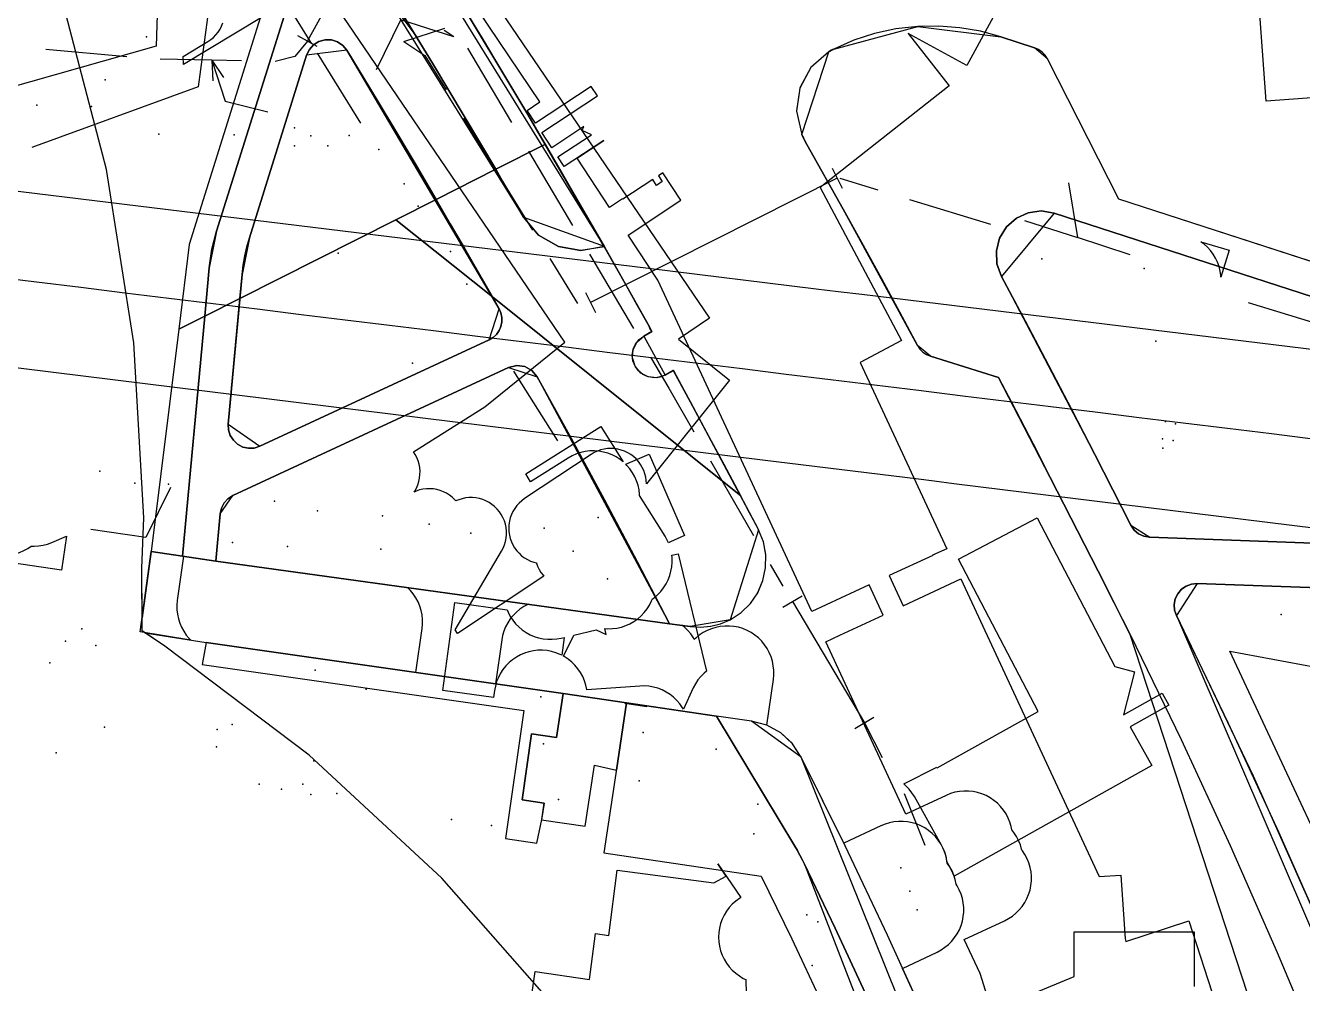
# Model space of a CAD drawing. Header units: metres. Extents: x -3782 to -2031, y 18790 to 19846.
# Drawn here: x -2155 to -2097.5, y 19397.8 to 19440.9 of the extents above; entities that cross this region are included whole.
import ezdxf

# ---------------------------------------------------------------- set-up
doc = ezdxf.new("R2010")
doc.units = ezdxf.units.M
for name, color, linetype in [('BENCH', 7, 'Continuous'), ('BOUNDARY', 7, 'Continuous'), ('CURB', 7, 'Continuous'), ('ELECTR_CABLE', 7, 'Continuous'), ('GRASS', 7, 'Continuous'), ('GROUND', 7, 'Continuous'), ('OVERHEAD_POWER_LINE', 7, 'Continuous'), ('ROAD', 7, 'Continuous'), ('SEWER', 7, 'Continuous'), ('SIDEWALK_PATH', 7, 'Continuous'), ('TRASH_BIN', 7, 'Continuous'), ('TREE', 7, 'Continuous'), ('URN', 7, 'Continuous'), ('WATER_PIPELINE', 7, 'Continuous')]:
    doc.layers.add(name, color=color, linetype=linetype)

msp = doc.modelspace()

# ---------------------------------------------------------------- linework, layer by layer
at = {"layer": 'BENCH'}
for p in [(-2138.957, 19418.822), (-2131.03, 19406.059)]:
    msp.add_point(p, dxfattribs=at)
at = {"layer": 'BOUNDARY'}
msp.add_lwpolyline([(-2113.724, 19351.41), (-2114.618, 19359.509), (-2116.331, 19367.474), (-2118.845, 19375.224), (-2122.134, 19382.678), (-2126.164, 19389.758), (-2130.894, 19396.392), (-2136.274, 19402.511), (-2142.248, 19408.05), (-2148.755, 19412.954), (-2149.772, 19413.642), (-2149.79, 19416.457), (-2149.697, 19418.723), (-2150.151, 19426.606), (-2151.381, 19434.405), (-2153.373, 19442.046), (-2156.108, 19449.452), (-2159.561, 19456.553), (-2163.696, 19463.279), (-2165.05, 19465.255), (-2169.912, 19471.64), (-2171.675, 19473.729), (-2172.426, 19475.476), (-2174.146, 19480.033)], dxfattribs=at)
at = {"layer": 'CURB'}
for points in [[(-2161.548, 19464.027), (-2160.937, 19468.366), (-2159.14, 19468.818), (-2143.201, 19445.437), (-2142.874, 19442.936), (-2146.418, 19431.631)], [(-2145.399, 19457.507), (-2146.646, 19456.67), (-2146.92, 19455.285), (-2132.611, 19432.264), (-2128.972, 19430.949)], [(-2145.399, 19457.507), (-2128.957, 19430.911)], [(-2118.859, 19439.702), (-2118.641, 19439.821), (-2114.861, 19440.836)], [(-2114.861, 19440.836), (-2111.125, 19440.37), (-2109.606, 19439.877)], [(-2145.271, 19429.68), (-2145.892, 19422.946), (-2144.475, 19421.947), (-2134.156, 19426.738), (-2133.707, 19428.139), (-2140.558, 19439.767), (-2142.366, 19439.544), (-2144.939, 19431.334)], [(-2109.024, 19439.38), (-2109.606, 19439.877)], [(-2120.082, 19435.98), (-2118.859, 19439.702)], [(-2105.805, 19433.073), (-2109.024, 19439.38)], [(-2118.143, 19432.484), (-2119.927, 19435.664), (-2120.082, 19435.98)], [(-2086.975, 19426.968), (-2105.805, 19433.073)], [(-2111.227, 19425.049), (-2114.289, 19426.001), (-2114.874, 19426.485), (-2118.143, 19432.484)], [(-2076.432, 19421.973), (-2108.714, 19432.439), (-2111.092, 19429.59), (-2106.892, 19421.573), (-2105.27, 19418.396), (-2104.415, 19417.852), (-2094.216, 19417.483)], [(-2146.418, 19431.631), (-2146.75, 19429.977)], [(-2144.939, 19431.334), (-2145.271, 19429.68)], [(-2128.961, 19430.92), (-2126.999, 19427.422)], [(-2146.75, 19429.977), (-2147.953, 19417.005)], [(-2126.999, 19427.422), (-2126.825, 19427.108), (-2127.192, 19426.906), (-2126.228, 19425.154)], [(-2146.46, 19416.786), (-2146.264, 19418.915), (-2145.689, 19419.73), (-2133.279, 19425.491), (-2131.984, 19425.07), (-2126.029, 19413.964)], [(-2126.228, 19425.154), (-2125.86, 19425.356), (-2122.03, 19418.196), (-2123.308, 19414.144)], [(-2105.304, 19413.476), (-2106.741, 19416.331), (-2108.896, 19420.55), (-2111.227, 19425.049)], [(-2147.953, 19417.005), (-2149.36, 19417.212)], [(-2146.46, 19416.786), (-2147.953, 19417.005)], [(-2146.46, 19416.786), (-2145.47, 19416.641)], [(-2126.029, 19413.964), (-2146.46, 19416.786)], [(-2094.288, 19415.484), (-2102.283, 19415.773), (-2103.215, 19414.329), (-2090.591, 19384.97), (-2089.353, 19384.361), (-2088.375, 19384.667)], [(-2123.308, 19414.144), (-2125.1, 19413.835), (-2126.029, 19413.964)], [(-2079.131, 19333.444), (-2105.304, 19413.476)], [(-2146.889, 19413.116), (-2130.823, 19410.818)], [(-2130.823, 19410.818), (-2131.119, 19408.844), (-2132.24, 19409.013), (-2132.667, 19406.044), (-2131.676, 19405.894), (-2131.789, 19405.143)], [(-2130.823, 19410.818), (-2127.972, 19410.403)], [(-2127.972, 19410.403), (-2128.426, 19407.368)], [(-2127.057, 19410.231), (-2128.046, 19410.376)], [(-2123.915, 19409.812), (-2127.972, 19410.403)], [(-2120.103, 19407.966), (-2122.349, 19409.584), (-2123.915, 19409.812)], [(-2123.915, 19409.812), (-2120.386, 19403.951), (-2119.954, 19403.153), (-2103.796, 19361.401)], [(-2102.701, 19364.701), (-2120.103, 19407.966)]]:
    msp.add_lwpolyline(points, dxfattribs=at)
at = {"layer": 'ELECTR_CABLE'}
for points in [[(-2142.33, 19440.174), (-2125.425, 19470.81)], [(-2146.31, 19445.16), (-2147.244, 19438.117)], [(-2148.99, 19444.67), (-2149.137, 19439.957)], [(-2144.098, 19443.21), (-2142.154, 19440.057)], [(-2137.397, 19440.361), (-2138.281, 19441.546)], [(-2141.892, 19439.932), (-2142.768, 19440.416)], [(-2137.988, 19440.165), (-2136.139, 19440.765)], [(-2149.137, 19439.957), (-2157.13, 19437.691)], [(-2150.462, 19439.474), (-2154.111, 19439.805)], [(-2142.33, 19440.174), (-2142.892, 19439.48)], [(-2137.988, 19440.165), (-2137.044, 19439.538)], [(-2135.13, 19439.866), (-2133.148, 19436.521)], [(-2146.627, 19439.321), (-2148.966, 19439.373)], [(-2145.303, 19439.291), (-2146.627, 19439.321)], [(-2146.627, 19439.321), (-2146.039, 19437.482)], [(-2146.627, 19439.321), (-2146.591, 19438.387)], [(-2146.627, 19439.321), (-2146.115, 19438.539)], [(-2142.892, 19439.48), (-2143.789, 19439.257)], [(-2141.892, 19439.632), (-2139.948, 19436.479)], [(-2137.044, 19439.538), (-2136.088, 19437.984)], [(-2147.244, 19438.117), (-2154.742, 19435.397)], [(-2146.039, 19437.482), (-2144.114, 19437)], [(-2135.301, 19436.707), (-2132.201, 19431.669)], [(-2132.384, 19435.231), (-2130.402, 19431.886)], [(-2118.486, 19434.014), (-2129.587, 19428.42)], [(-2118.711, 19434.461), (-2118.261, 19433.567)], [(-2118.366, 19434.014), (-2116.659, 19433.494)], [(-2115.224, 19433.058), (-2111.582, 19431.948)], [(-2129.638, 19430.595), (-2127.656, 19427.25)], [(-2131.415, 19430.391), (-2130.172, 19428.372)], [(-2129.812, 19428.867), (-2129.362, 19427.973)], [(-2099.992, 19428.415), (-2096.35, 19427.304)], [(-2126.892, 19425.96), (-2126.06, 19424.556)], [(-2133.05, 19425.331), (-2131.079, 19422.195)], [(-2126.06, 19424.556), (-2124.935, 19422.6)], [(-2124.187, 19421.3), (-2122.247, 19417.93)], [(-2121.499, 19416.63), (-2120.934, 19415.648)], [(-2120.926, 19414.711), (-2120.066, 19415.221)], [(-2120.496, 19414.966), (-2117.261, 19409.501)], [(-2117.691, 19409.246), (-2116.831, 19409.756)], [(-2117.261, 19409.501), (-2116.467, 19407.941)], [(-2132.656, 19394.361), (-2132.073, 19398.319), (-2129.636, 19397.959), (-2129.369, 19400.019), (-2128.769, 19399.941), (-2128.386, 19402.881), (-2124.032, 19402.312), (-2123.482, 19402.606), (-2123.855, 19403.159), (-2123.853, 19403.16), (-2122.828, 19401.644), (-2122.89, 19401.607), (-2123.055, 19401.484), (-2123.208, 19401.346), (-2123.346, 19401.193), (-2123.469, 19401.028), (-2123.575, 19400.851), (-2123.663, 19400.665), (-2123.733, 19400.47), (-2123.783, 19400.271), (-2123.813, 19400.067), (-2123.823, 19399.861), (-2123.813, 19399.655), (-2123.783, 19399.451), (-2123.733, 19399.251), (-2123.663, 19399.057), (-2123.575, 19398.871), (-2123.469, 19398.694), (-2123.346, 19398.529), (-2123.208, 19398.376), (-2123.055, 19398.237), (-2122.89, 19398.115), (-2122.713, 19398.009), (-2122.6, 19397.955), (-2122.543, 19395.401)], [(-2109.659, 19397.325), (-2107.813, 19398.095), (-2107.813, 19400.095), (-2102.418, 19400.095), (-2102.418, 19397.64)]]:
    msp.add_lwpolyline(points, dxfattribs=at)
for points in [[(-2100.844, 19430.766), (-2101.215, 19429.55), (-2101.218, 19429.629), (-2101.248, 19429.833), (-2101.298, 19430.033), (-2101.367, 19430.227), (-2101.455, 19430.414), (-2101.561, 19430.591), (-2101.683, 19430.756), (-2101.821, 19430.909), (-2101.974, 19431.048), (-2102.116, 19431.154)], [(-2132.506, 19420.708), (-2129.12, 19422.837), (-2128.12, 19421.246), (-2128.259, 19421.355), (-2128.432, 19421.466), (-2128.616, 19421.559), (-2128.808, 19421.634), (-2129.007, 19421.689), (-2129.21, 19421.725), (-2129.415, 19421.741), (-2129.621, 19421.737), (-2129.826, 19421.712), (-2130.027, 19421.668), (-2130.223, 19421.604), (-2130.411, 19421.521), (-2130.591, 19421.42), (-2132.284, 19420.355)], [(-2126.955, 19421.595), (-2125.357, 19417.929), (-2125.989, 19417.653), (-2126.077, 19417.598), (-2126.136, 19417.731), (-2126.236, 19417.911), (-2127.377, 19419.727), (-2127.379, 19419.79), (-2127.403, 19419.994), (-2127.448, 19420.196), (-2127.512, 19420.391), (-2127.595, 19420.58), (-2127.696, 19420.76), (-2127.814, 19420.929), (-2127.948, 19421.085), (-2128.003, 19421.139)], [(-2105.103, 19411.807), (-2105.604, 19409.87), (-2103.859, 19410.847), (-2103.554, 19410.302), (-2105.3, 19409.326), (-2104.323, 19407.581), (-2113.223, 19402.601), (-2113.275, 19402.745), (-2113.363, 19402.931), (-2113.546, 19403.271), (-2113.572, 19403.426), (-2113.626, 19403.625), (-2113.699, 19403.817), (-2113.791, 19404.002), (-2115.012, 19406.184), (-2115.122, 19406.358), (-2115.248, 19406.522), (-2115.389, 19406.672), (-2115.487, 19406.757), (-2114.005, 19407.511), (-2113.985, 19407.473), (-2109.442, 19410.015), (-2113.031, 19416.869), (-2109.488, 19418.724), (-2105.985, 19412.035)], [(-2156.561, 19416.837), (-2156.492, 19416.843), (-2156.289, 19416.881), (-2156.092, 19416.939), (-2155.9, 19417.016), (-2155.818, 19417.059), (-2155.685, 19417.073), (-2155.483, 19417.113), (-2155.286, 19417.174), (-2155.096, 19417.253), (-2154.914, 19417.351), (-2154.76, 19417.455), (-2154.636, 19417.45), (-2154.43, 19417.463), (-2154.226, 19417.495), (-2154.027, 19417.548), (-2153.834, 19417.62), (-2153.175, 19417.902), (-2153.396, 19416.379)], [(-2130.34, 19413.454), (-2129.341, 19413.695), (-2128.883, 19413.473), (-2128.95, 19413.752), (-2128.81, 19413.741), (-2128.604, 19413.746), (-2128.399, 19413.771), (-2128.198, 19413.816), (-2128.002, 19413.881), (-2127.814, 19413.964), (-2127.634, 19414.065), (-2127.466, 19414.184), (-2127.31, 19414.318), (-2127.167, 19414.467), (-2127.04, 19414.63), (-2126.93, 19414.804), (-2126.837, 19414.988), (-2126.8, 19415.084), (-2126.729, 19415.134), (-2126.572, 19415.268), (-2126.43, 19415.417), (-2126.302, 19415.579), (-2126.191, 19415.752), (-2126.098, 19415.936), (-2126.023, 19416.128), (-2125.967, 19416.326), (-2125.931, 19416.529), (-2125.916, 19416.735), (-2125.92, 19416.941), (-2125.932, 19417.045), (-2125.646, 19417.114), (-2124.372, 19411.825), (-2124.477, 19411.739), (-2124.622, 19411.593), (-2124.752, 19411.433), (-2124.866, 19411.261), (-2124.963, 19411.079), (-2125.411, 19410.125), (-2125.446, 19410.187), (-2125.565, 19410.356), (-2125.699, 19410.512), (-2125.849, 19410.654), (-2126.011, 19410.781), (-2126.185, 19410.892), (-2126.369, 19410.985), (-2126.561, 19411.059), (-2126.76, 19411.114), (-2126.963, 19411.15), (-2127.168, 19411.165), (-2127.374, 19411.16), (-2129.755, 19410.987), (-2129.757, 19411), (-2129.799, 19411.202), (-2129.861, 19411.399), (-2129.941, 19411.588), (-2130.04, 19411.769), (-2130.156, 19411.939), (-2130.289, 19412.097), (-2130.436, 19412.241), (-2130.596, 19412.371), (-2130.769, 19412.483), (-2130.802, 19412.501)], [(-2133.348, 19414.595), (-2133.301, 19414.479), (-2133.206, 19414.296), (-2133.093, 19414.124), (-2132.963, 19413.964), (-2132.819, 19413.817), (-2132.661, 19413.684), (-2132.491, 19413.568), (-2132.31, 19413.47), (-2132.12, 19413.389), (-2131.923, 19413.327), (-2131.722, 19413.285), (-2131.517, 19413.263), (-2131.311, 19413.262), (-2131.105, 19413.28), (-2130.903, 19413.318), (-2130.775, 19413.349), (-2130.886, 19412.545), (-2130.952, 19412.579), (-2131.143, 19412.656), (-2131.34, 19412.714), (-2131.543, 19412.752), (-2131.748, 19412.77), (-2131.954, 19412.768), (-2132.159, 19412.746), (-2132.361, 19412.704), (-2132.558, 19412.642), (-2132.747, 19412.561), (-2132.928, 19412.462), (-2133.098, 19412.346), (-2133.256, 19412.214), (-2133.401, 19412.067), (-2133.53, 19411.906), (-2133.643, 19411.734), (-2133.738, 19411.551), (-2133.815, 19411.36), (-2133.873, 19411.162), (-2133.911, 19410.96), (-2133.955, 19410.641), (-2136.242, 19410.958), (-2135.694, 19414.92)]]:
    msp.add_lwpolyline(points, close=True, dxfattribs=at)
at = {"layer": 'GRASS'}
for points in [[(-2143.343, 19454.415), (-2145.59, 19453.281), (-2142.562, 19448.623), (-2139.597, 19443.924), (-2136.696, 19439.187), (-2133.858, 19434.41), (-2131.622, 19435.539), (-2134.458, 19440.316), (-2137.357, 19445.055), (-2140.319, 19449.755)], [(-2147.612, 19452.26), (-2149.592, 19451.261), (-2144.139, 19442.243), (-2147.658, 19431.02), (-2148.127, 19427.21), (-2146.952, 19427.803), (-2146.75, 19429.977), (-2146.7, 19430.397), (-2146.628, 19430.813), (-2146.534, 19431.225), (-2146.418, 19431.631), (-2142.874, 19442.936), (-2142.748, 19443.576), (-2142.762, 19444.222), (-2142.914, 19444.85), (-2143.201, 19445.437), (-2144.292, 19447.151), (-2145.39, 19448.859), (-2146.497, 19450.563)], [(-2140.558, 19439.767), (-2140.742, 19439.988), (-2140.977, 19440.145), (-2141.246, 19440.231), (-2141.534, 19440.237), (-2141.811, 19440.161), (-2142.052, 19440.013), (-2142.241, 19439.804), (-2142.366, 19439.544), (-2144.939, 19431.334), (-2145.056, 19430.926), (-2145.15, 19430.512), (-2145.222, 19430.093), (-2145.272, 19429.671), (-2145.371, 19428.601), (-2136.542, 19433.056), (-2137.534, 19434.741), (-2138.534, 19436.421), (-2139.542, 19438.096)], [(-2131.622, 19435.539), (-2133.858, 19434.41), (-2133.545, 19433.874), (-2133.233, 19433.338), (-2132.922, 19432.801), (-2132.611, 19432.264), (-2131.928, 19431.454), (-2131.034, 19430.943), (-2130.021, 19430.763), (-2128.977, 19430.948), (-2129.633, 19432.099), (-2130.292, 19433.247), (-2130.955, 19434.394)], [(-2136.542, 19433.056), (-2138.35, 19432.144), (-2134.007, 19428.666), (-2134.636, 19429.766), (-2135.268, 19430.865), (-2135.903, 19431.962)], [(-2091.814, 19426.96), (-2108.714, 19432.439), (-2109.304, 19432.537), (-2109.885, 19432.458), (-2110.418, 19432.215), (-2110.866, 19431.819), (-2111.176, 19431.307), (-2111.32, 19430.739), (-2111.293, 19430.154), (-2111.092, 19429.59), (-2110.026, 19427.594), (-2108.971, 19425.593), (-2107.926, 19423.586), (-2106.892, 19421.573), (-2105.27, 19418.396), (-2105.118, 19418.177), (-2104.917, 19418.008), (-2104.679, 19417.897), (-2104.415, 19417.852), (-2094.216, 19417.483), (-2092.853, 19417.452), (-2091.489, 19417.458), (-2090.127, 19417.502), (-2088.765, 19417.583)], [(-2134.007, 19428.666), (-2138.35, 19432.144), (-2145.371, 19428.601), (-2145.892, 19422.946), (-2145.881, 19422.683), (-2145.804, 19422.435), (-2145.666, 19422.216), (-2145.472, 19422.037), (-2145.239, 19421.915), (-2144.986, 19421.858), (-2144.727, 19421.869), (-2144.475, 19421.947), (-2134.156, 19426.738), (-2133.978, 19426.844), (-2133.827, 19426.983), (-2133.708, 19427.15), (-2133.625, 19427.34), (-2133.582, 19427.543), (-2133.582, 19427.748), (-2133.624, 19427.949), (-2133.707, 19428.139), (-2133.782, 19428.27), (-2133.857, 19428.402), (-2133.932, 19428.534)], [(-2146.952, 19427.803), (-2148.127, 19427.21), (-2149.36, 19417.212), (-2147.953, 19417.005)], [(-2131.984, 19425.07), (-2132.227, 19425.36), (-2132.549, 19425.535), (-2132.912, 19425.583), (-2133.279, 19425.491), (-2145.689, 19419.73), (-2145.91, 19419.589), (-2146.085, 19419.399), (-2146.206, 19419.171), (-2146.264, 19418.915), (-2146.46, 19416.786), (-2126.029, 19413.964), (-2127.486, 19416.757), (-2128.964, 19419.54), (-2130.463, 19422.311)], [(-2146.889, 19413.116), (-2147.071, 19412.133), (-2132.596, 19410.055), (-2133.422, 19404.303), (-2131.999, 19404.094), (-2131.787, 19405.156), (-2131.676, 19405.894), (-2132.667, 19406.044), (-2132.24, 19409.013), (-2131.119, 19408.844), (-2130.823, 19410.818)], [(-2123.915, 19409.812), (-2127.972, 19410.403), (-2128.983, 19403.652), (-2121.901, 19402.613), (-2120.526, 19399.785), (-2119.189, 19396.939), (-2117.89, 19394.075), (-2116.629, 19391.193), (-2114.644, 19391.505), (-2115.92, 19394.441), (-2117.231, 19397.36), (-2118.576, 19400.265), (-2119.954, 19403.153), (-2120.055, 19403.356), (-2120.161, 19403.557), (-2120.272, 19403.755), (-2120.386, 19403.951)]]:
    msp.add_lwpolyline(points, close=True, dxfattribs=at)
for points in [[(-2094.288, 19415.484), (-2102.283, 19415.773), (-2102.542, 19415.749), (-2102.782, 19415.661), (-2102.992, 19415.514), (-2103.16, 19415.316), (-2103.271, 19415.082), (-2103.318, 19414.83), (-2103.299, 19414.575), (-2103.215, 19414.329), (-2099.76, 19407.121), (-2096.503, 19399.822)], [(-2093.955, 19398.061), (-2100.813, 19412.728), (-2087.266, 19410.205)]]:
    msp.add_lwpolyline(points, dxfattribs=at)
at = {"layer": 'GROUND'}
for points in [[(-2135.955, 19442.782), (-2132.407, 19436.876), (-2128.962, 19430.92), (-2130.021, 19430.763), (-2131.034, 19430.943), (-2131.928, 19431.454), (-2132.611, 19432.264), (-2132.922, 19432.801), (-2133.233, 19433.338), (-2133.545, 19433.874), (-2133.858, 19434.41), (-2136.696, 19439.187), (-2139.597, 19443.924)], [(-2142.874, 19442.936), (-2146.418, 19431.631), (-2146.534, 19431.225), (-2146.628, 19430.813), (-2146.7, 19430.397), (-2146.75, 19429.977), (-2146.952, 19427.803), (-2147.953, 19417.005), (-2149.36, 19417.212), (-2149.776, 19414.234), (-2149.79, 19416.457), (-2149.697, 19418.723), (-2150.151, 19426.606), (-2151.381, 19434.405), (-2153.373, 19442.046)], [(-2094.216, 19417.483), (-2104.415, 19417.852), (-2104.679, 19417.897), (-2104.917, 19418.008), (-2105.118, 19418.177), (-2105.27, 19418.396), (-2106.892, 19421.573), (-2107.926, 19423.586), (-2108.971, 19425.593), (-2110.026, 19427.594), (-2111.092, 19429.59), (-2111.293, 19430.154), (-2111.32, 19430.739), (-2111.176, 19431.307), (-2110.866, 19431.819), (-2110.418, 19432.215), (-2109.885, 19432.458), (-2109.304, 19432.537), (-2108.714, 19432.439), (-2091.814, 19426.96)], [(-2096.435, 19399.662), (-2098.605, 19404.592), (-2100.865, 19409.482), (-2103.215, 19414.329), (-2103.299, 19414.575), (-2103.318, 19414.83), (-2103.271, 19415.082), (-2103.16, 19415.316), (-2102.992, 19415.514), (-2102.782, 19415.661), (-2102.542, 19415.749), (-2102.283, 19415.773), (-2094.288, 19415.484)], [(-2130.894, 19396.392), (-2136.274, 19402.511), (-2142.248, 19408.05), (-2148.755, 19412.954), (-2149.646, 19413.557), (-2146.889, 19413.116), (-2130.823, 19410.818), (-2131.119, 19408.844), (-2132.24, 19409.013), (-2132.667, 19406.044), (-2131.676, 19405.894), (-2131.789, 19405.143), (-2129.83, 19404.85), (-2129.404, 19407.604), (-2128.426, 19407.368), (-2127.972, 19410.403), (-2123.915, 19409.812), (-2120.386, 19403.951), (-2120.272, 19403.755), (-2120.161, 19403.557), (-2120.055, 19403.356), (-2119.954, 19403.153), (-2118.576, 19400.265), (-2117.231, 19397.36)]]:
    msp.add_lwpolyline(points, dxfattribs=at)
for points in [[(-2145.666, 19422.216), (-2145.804, 19422.435), (-2145.881, 19422.683), (-2145.892, 19422.946), (-2145.371, 19428.601), (-2145.272, 19429.671), (-2145.222, 19430.093), (-2145.15, 19430.512), (-2145.056, 19430.926), (-2144.939, 19431.334), (-2142.366, 19439.544), (-2142.241, 19439.804), (-2142.052, 19440.013), (-2141.811, 19440.161), (-2141.534, 19440.237), (-2141.246, 19440.231), (-2140.977, 19440.145), (-2140.742, 19439.988), (-2140.558, 19439.767), (-2139.542, 19438.096), (-2138.534, 19436.421), (-2137.534, 19434.741), (-2136.542, 19433.056), (-2135.903, 19431.962), (-2135.268, 19430.865), (-2134.636, 19429.766), (-2134.007, 19428.666), (-2133.932, 19428.534), (-2133.857, 19428.402), (-2133.782, 19428.27), (-2133.707, 19428.139), (-2133.624, 19427.949), (-2133.582, 19427.748), (-2133.582, 19427.543), (-2133.625, 19427.34), (-2133.708, 19427.15), (-2133.827, 19426.983), (-2133.978, 19426.844), (-2134.156, 19426.738), (-2144.475, 19421.947), (-2144.727, 19421.869), (-2144.986, 19421.858), (-2145.239, 19421.915), (-2145.472, 19422.037)], [(-2131.984, 19425.07), (-2130.463, 19422.311), (-2128.964, 19419.54), (-2127.486, 19416.757), (-2126.029, 19413.964), (-2146.46, 19416.786), (-2146.264, 19418.915), (-2146.206, 19419.171), (-2146.085, 19419.399), (-2145.91, 19419.589), (-2145.689, 19419.73), (-2133.279, 19425.491), (-2132.912, 19425.583), (-2132.549, 19425.535), (-2132.227, 19425.36)]]:
    msp.add_lwpolyline(points, close=True, dxfattribs=at)
at = {"layer": 'OVERHEAD_POWER_LINE'}
for points in [[(-2139.228, 19438.899), (-2138.122, 19441.141)], [(-2135.742, 19440.375), (-2138.122, 19441.141)], [(-2135.742, 19440.375), (-2136.178, 19440.656)], [(-2126.986, 19429.945), (-2172.328, 19435.476)], [(-2108.075, 19433.804), (-2107.674, 19431.336)], [(-2110.054, 19432.102), (-2107.674, 19431.336)], [(-2105.295, 19430.568), (-2107.674, 19431.336)], [(-2156.507, 19429.588), (-2154.522, 19429.344)], [(-2119.425, 19429.023), (-2126.986, 19429.945)], [(-2154.522, 19429.344), (-2152.537, 19429.1)], [(-2152.537, 19429.1), (-2150.552, 19428.857)], [(-2150.552, 19428.857), (-2148.566, 19428.613)], [(-2118.438, 19428.902), (-2119.425, 19429.023)], [(-2117.376, 19428.773), (-2118.438, 19428.902)], [(-2148.566, 19428.613), (-2146.581, 19428.369)], [(-2146.581, 19428.369), (-2144.596, 19428.125)], [(-2091.979, 19425.675), (-2117.376, 19428.773)], [(-2144.596, 19428.125), (-2142.611, 19427.882)], [(-2142.611, 19427.882), (-2140.626, 19427.638)], [(-2170.517, 19427.358), (-2121.848, 19421.345)], [(-2140.626, 19427.638), (-2138.641, 19427.394)], [(-2138.641, 19427.394), (-2136.656, 19427.15)], [(-2136.656, 19427.15), (-2134.671, 19426.907)], [(-2134.671, 19426.907), (-2132.686, 19426.663)], [(-2132.686, 19426.663), (-2130.701, 19426.419)], [(-2130.701, 19426.419), (-2128.716, 19426.175)], [(-2128.716, 19426.175), (-2126.73, 19425.931)], [(-2126.73, 19425.931), (-2124.745, 19425.688)], [(-2124.745, 19425.688), (-2122.76, 19425.444)], [(-2122.76, 19425.444), (-2120.775, 19425.2)], [(-2120.775, 19425.2), (-2118.79, 19424.956)], [(-2118.79, 19424.956), (-2116.805, 19424.713)], [(-2116.805, 19424.713), (-2114.82, 19424.469)], [(-2114.82, 19424.469), (-2112.835, 19424.225)], [(-2112.835, 19424.225), (-2110.85, 19423.981)], [(-2110.85, 19423.981), (-2108.865, 19423.738)], [(-2108.865, 19423.738), (-2106.88, 19423.494)], [(-2106.88, 19423.494), (-2104.894, 19423.25)], [(-2104.894, 19423.25), (-2102.909, 19423.006)], [(-2102.909, 19423.006), (-2100.924, 19422.763)], [(-2100.924, 19422.763), (-2098.939, 19422.519)], [(-2098.939, 19422.519), (-2096.954, 19422.275)], [(-2121.848, 19421.345), (-2114.83, 19420.478)], [(-2114.83, 19420.478), (-2114.128, 19420.391)], [(-2114.128, 19420.391), (-2113.233, 19420.28)], [(-2113.233, 19420.28), (-2091.575, 19417.604)], [(-2148.502, 19420.093), (-2149.608, 19417.851)], [(-2149.608, 19417.851), (-2152.082, 19418.209)], [(-2114.532, 19403.979), (-2115.452, 19406.303)]]:
    msp.add_lwpolyline(points, dxfattribs=at)
at = {"layer": 'ROAD'}
for points in [[(-2114.382, 19395.906), (-2115.541, 19398.455), (-2113.987, 19399.192), (-2113.805, 19399.29), (-2113.634, 19399.405), (-2113.475, 19399.535), (-2113.329, 19399.681), (-2113.199, 19399.841), (-2113.084, 19400.012), (-2112.987, 19400.194), (-2112.909, 19400.385), (-2112.849, 19400.582), (-2112.809, 19400.784), (-2112.789, 19400.989), (-2112.79, 19401.195), (-2112.81, 19401.4), (-2112.85, 19401.602), (-2112.91, 19401.8), (-2112.99, 19401.99), (-2113.087, 19402.172), (-2113.137, 19402.246), (-2113.137, 19402.249), (-2113.177, 19402.451), (-2113.237, 19402.649), (-2113.317, 19402.839), (-2113.414, 19403.021), (-2113.529, 19403.192), (-2113.538, 19403.203), (-2113.546, 19403.286), (-2113.586, 19403.488), (-2113.646, 19403.686), (-2113.726, 19403.876), (-2113.823, 19404.058), (-2113.938, 19404.229), (-2114.068, 19404.388), (-2114.214, 19404.533), (-2114.374, 19404.664), (-2114.545, 19404.778), (-2114.727, 19404.875), (-2114.918, 19404.954), (-2115.115, 19405.013), (-2115.317, 19405.053), (-2115.522, 19405.073), (-2115.728, 19405.073), (-2115.933, 19405.053), (-2116.135, 19405.012), (-2116.333, 19404.952), (-2116.523, 19404.873), (-2118.184, 19404.085), (-2120.102, 19407.966), (-2120.103, 19407.967), (-2120.503, 19408.567), (-2120.504, 19408.568), (-2121.027, 19409.049), (-2121.029, 19409.05), (-2121.651, 19409.394), (-2121.653, 19409.395), (-2121.66, 19409.397), (-2121.359, 19411.461), (-2121.339, 19411.666), (-2121.34, 19411.872), (-2121.361, 19412.077), (-2121.401, 19412.279), (-2121.462, 19412.476), (-2121.541, 19412.666), (-2121.639, 19412.848), (-2121.754, 19413.019), (-2121.885, 19413.178), (-2122.031, 19413.323), (-2122.191, 19413.453), (-2122.362, 19413.567), (-2122.544, 19413.664), (-2122.735, 19413.742), (-2122.932, 19413.802), (-2123.134, 19413.841), (-2123.34, 19413.861), (-2123.546, 19413.861), (-2123.751, 19413.84), (-2123.953, 19413.799), (-2124.15, 19413.739), (-2124.34, 19413.659), (-2124.521, 19413.562), (-2124.693, 19413.447), (-2124.851, 19413.316), (-2124.916, 19413.25), (-2124.96, 19413.331), (-2125.075, 19413.503), (-2125.206, 19413.661), (-2125.352, 19413.807), (-2125.445, 19413.883), (-2125.1, 19413.835), (-2124.639, 19413.808), (-2124.637, 19413.808), (-2124.181, 19413.851), (-2124.179, 19413.851), (-2123.735, 19413.963), (-2123.733, 19413.964), (-2123.309, 19414.144), (-2123.307, 19414.145), (-2122.813, 19414.467), (-2122.811, 19414.468), (-2122.393, 19414.877), (-2122.392, 19414.878), (-2122.062, 19415.36), (-2122.061, 19415.362), (-2121.829, 19415.904), (-2121.828, 19415.906), (-2121.707, 19416.484), (-2121.707, 19416.486), (-2121.701, 19417.07), (-2121.701, 19417.072), (-2121.809, 19417.646), (-2121.81, 19417.648), (-2122.03, 19418.196), (-2122.031, 19418.197), (-2122.975, 19419.993), (-2123.928, 19421.786), (-2124.89, 19423.573), (-2124.89, 19423.574), (-2125.855, 19425.348), (-2125.858, 19425.351), (-2125.861, 19425.353), (-2125.865, 19425.353), (-2125.869, 19425.352), (-2126.228, 19425.154), (-2126.472, 19425.059), (-2126.474, 19425.059), (-2126.73, 19425.03), (-2126.731, 19425.03), (-2126.986, 19425.069), (-2126.987, 19425.069), (-2127.227, 19425.174), (-2127.228, 19425.175), (-2127.432, 19425.339), (-2127.433, 19425.34), (-2127.586, 19425.547), (-2127.586, 19425.548), (-2127.68, 19425.788), (-2127.681, 19425.79), (-2127.71, 19426.05), (-2127.71, 19426.051), (-2127.67, 19426.31), (-2127.67, 19426.311), (-2127.566, 19426.547), (-2127.565, 19426.548), (-2127.405, 19426.749), (-2127.404, 19426.75), (-2127.193, 19426.906), (-2127.192, 19426.906), (-2126.834, 19427.104), (-2126.831, 19427.106), (-2126.829, 19427.11), (-2126.829, 19427.114), (-2126.83, 19427.117), (-2126.868, 19427.187), (-2126.912, 19427.266), (-2126.955, 19427.344), (-2126.999, 19427.423), (-2127.485, 19428.297), (-2127.974, 19429.169), (-2128.464, 19430.041), (-2128.957, 19430.912), (-2132.407, 19436.876), (-2135.956, 19442.782)], [(-2092.387, 19428.723), (-2105.804, 19433.073), (-2105.805, 19433.073), (-2105.806, 19433.074), (-2109.024, 19439.38), (-2109.024, 19439.381), (-2109.13, 19439.546), (-2109.131, 19439.547), (-2109.265, 19439.686), (-2109.266, 19439.687), (-2109.425, 19439.798), (-2109.427, 19439.799), (-2109.606, 19439.877), (-2109.607, 19439.877), (-2111.125, 19440.37), (-2111.126, 19440.37), (-2112.039, 19440.619), (-2112.04, 19440.619), (-2112.971, 19440.78), (-2112.972, 19440.78), (-2113.913, 19440.853), (-2113.914, 19440.853), (-2114.861, 19440.836), (-2114.862, 19440.836), (-2115.84, 19440.723), (-2115.841, 19440.723), (-2116.801, 19440.516), (-2116.802, 19440.515), (-2117.737, 19440.215), (-2117.738, 19440.214), (-2118.641, 19439.822), (-2118.696, 19439.794), (-2118.697, 19439.794), (-2118.751, 19439.764), (-2118.805, 19439.734), (-2118.806, 19439.734), (-2118.858, 19439.703), (-2118.86, 19439.702), (-2119.666, 19438.992), (-2119.668, 19438.989), (-2120.161, 19438.07), (-2120.162, 19438.067), (-2120.31, 19437.035), (-2120.31, 19437.031), (-2120.082, 19435.982), (-2120.081, 19435.98), (-2120.047, 19435.9), (-2120.009, 19435.82), (-2119.97, 19435.741), (-2119.928, 19435.664), (-2118.143, 19432.485), (-2117.317, 19430.99), (-2116.496, 19429.491), (-2115.682, 19427.99), (-2114.874, 19426.485), (-2114.766, 19426.324), (-2114.765, 19426.322), (-2114.63, 19426.186), (-2114.628, 19426.185), (-2114.47, 19426.078), (-2114.468, 19426.077), (-2114.289, 19426.002), (-2114.289, 19426.001), (-2111.228, 19425.05), (-2111.227, 19425.049), (-2111.227, 19425.048), (-2110.639, 19423.927), (-2110.055, 19422.803), (-2109.474, 19421.678), (-2108.896, 19420.55), (-2106.742, 19416.331), (-2106.379, 19415.619), (-2106.019, 19414.906), (-2105.66, 19414.191), (-2105.304, 19413.476), (-2103.008, 19408.75), (-2100.799, 19403.983), (-2098.676, 19399.178), (-2098.675, 19399.178), (-2096.639, 19394.334)]]:
    msp.add_lwpolyline(points, dxfattribs=at)
for points in [[(-2149.865, 19413.592), (-2149.866, 19413.592), (-2149.866, 19413.593), (-2149.36, 19417.211), (-2149.36, 19417.212), (-2149.359, 19417.212), (-2147.954, 19417.006), (-2147.915, 19417), (-2148.191, 19415.007), (-2148.209, 19414.802), (-2148.207, 19414.596), (-2148.185, 19414.391), (-2148.142, 19414.189), (-2148.081, 19413.992), (-2148, 19413.803), (-2147.901, 19413.622), (-2147.785, 19413.452), (-2147.652, 19413.294), (-2147.584, 19413.227)], [(-2137.451, 19411.766), (-2137.168, 19413.746), (-2137.149, 19413.951), (-2137.15, 19414.157), (-2137.171, 19414.362), (-2137.212, 19414.564), (-2137.273, 19414.761), (-2137.353, 19414.951), (-2137.451, 19415.132), (-2137.566, 19415.303), (-2137.698, 19415.461), (-2137.833, 19415.595), (-2132.385, 19414.842), (-2132.415, 19414.83), (-2132.596, 19414.732), (-2132.767, 19414.616), (-2132.925, 19414.485), (-2133.07, 19414.338), (-2133.2, 19414.178), (-2133.314, 19414.006), (-2133.41, 19413.824), (-2133.488, 19413.633), (-2133.547, 19413.436), (-2133.586, 19413.233), (-2133.869, 19411.254)]]:
    msp.add_lwpolyline(points, close=True, dxfattribs=at)
at = {"layer": 'SEWER'}
for points in [[(-2139.315, 19449.88), (-2124.23, 19427.718), (-2125.628, 19426.767), (-2123.331, 19424.92), (-2127.075, 19420.264), (-2127.081, 19420.402), (-2127.104, 19420.558), (-2127.141, 19420.71), (-2127.194, 19420.858), (-2127.261, 19421), (-2127.341, 19421.135), (-2127.434, 19421.261), (-2127.539, 19421.378), (-2127.655, 19421.484), (-2127.781, 19421.578), (-2127.915, 19421.659), (-2128.057, 19421.726), (-2128.205, 19421.78), (-2128.357, 19421.818), (-2128.512, 19421.842), (-2128.669, 19421.85), (-2128.826, 19421.843), (-2128.981, 19421.82), (-2129.134, 19421.783), (-2129.282, 19421.73), (-2129.424, 19421.663), (-2129.559, 19421.583), (-2132.557, 19419.593), (-2132.683, 19419.5), (-2132.8, 19419.395), (-2132.906, 19419.279), (-2133, 19419.153), (-2133.081, 19419.018), (-2133.148, 19418.877), (-2133.202, 19418.729), (-2133.24, 19418.577), (-2133.264, 19418.421), (-2133.272, 19418.265), (-2133.265, 19418.108), (-2133.242, 19417.952), (-2133.204, 19417.8), (-2133.152, 19417.652), (-2133.085, 19417.51), (-2133.005, 19417.375), (-2132.912, 19417.248), (-2132.807, 19417.132), (-2132.691, 19417.026), (-2132.565, 19416.932), (-2132.43, 19416.851), (-2132.289, 19416.783), (-2132.141, 19416.73), (-2132.027, 19416.701), (-2132.026, 19416.696), (-2131.971, 19416.548), (-2131.903, 19416.407), (-2131.821, 19416.273), (-2131.726, 19416.148), (-2131.687, 19416.106), (-2135.574, 19413.523), (-2135.68, 19413.682), (-2133.591, 19417.23), (-2133.518, 19417.369), (-2133.459, 19417.515), (-2133.415, 19417.665), (-2133.385, 19417.82), (-2133.371, 19417.976), (-2133.372, 19418.133), (-2133.389, 19418.289), (-2133.421, 19418.443), (-2133.468, 19418.593), (-2133.529, 19418.737), (-2133.604, 19418.875), (-2133.692, 19419.005), (-2133.793, 19419.126), (-2133.905, 19419.236), (-2134.027, 19419.334), (-2134.158, 19419.421), (-2134.297, 19419.494), (-2134.443, 19419.553), (-2134.593, 19419.597), (-2134.748, 19419.626), (-2134.904, 19419.64), (-2135.061, 19419.639), (-2135.217, 19419.623), (-2135.371, 19419.591), (-2135.521, 19419.544), (-2135.652, 19419.488), (-2135.699, 19419.543), (-2135.813, 19419.651), (-2135.936, 19419.748), (-2136.069, 19419.832), (-2136.209, 19419.903), (-2136.356, 19419.96), (-2136.507, 19420.002), (-2136.661, 19420.029), (-2136.818, 19420.04), (-2136.975, 19420.037), (-2137.131, 19420.018), (-2137.284, 19419.983), (-2137.433, 19419.934), (-2137.533, 19419.89), (-2137.504, 19419.932), (-2137.428, 19420.069), (-2137.365, 19420.213), (-2137.317, 19420.363), (-2137.284, 19420.516), (-2137.266, 19420.672), (-2137.263, 19420.829), (-2137.276, 19420.986), (-2137.304, 19421.14), (-2137.347, 19421.291), (-2137.405, 19421.437), (-2137.477, 19421.577), (-2137.555, 19421.698), (-2134.348, 19423.725), (-2130.747, 19426.629), (-2142.678, 19444.158)], [(-2089.957, 19438.156), (-2099.174, 19437.482), (-2099.611, 19443.466), (-2099.129, 19443.502), (-2099.279, 19445.678), (-2092.514, 19446.143)], [(-2143.225, 19441.952), (-2147.916, 19439.133), (-2147.931, 19439.489), (-2146.815, 19440.16), (-2146.685, 19440.247), (-2146.563, 19440.347), (-2146.452, 19440.458), (-2146.353, 19440.579), (-2146.266, 19440.71), (-2146.192, 19440.849), (-2146.132, 19440.994)]]:
    msp.add_lwpolyline(points, dxfattribs=at)
at = {"layer": 'SIDEWALK_PATH'}
for points in [[(-2142.874, 19442.936), (-2146.418, 19431.631), (-2146.534, 19431.225), (-2146.628, 19430.813), (-2146.7, 19430.397), (-2146.75, 19429.977), (-2146.952, 19427.803), (-2145.371, 19428.601), (-2145.272, 19429.671), (-2145.222, 19430.093), (-2145.15, 19430.512), (-2145.056, 19430.926), (-2144.939, 19431.334), (-2142.366, 19439.544), (-2142.241, 19439.804), (-2142.052, 19440.013), (-2141.811, 19440.161), (-2141.534, 19440.237), (-2141.246, 19440.231), (-2140.977, 19440.145), (-2140.742, 19439.988), (-2140.558, 19439.767), (-2139.542, 19438.096), (-2138.534, 19436.421), (-2137.534, 19434.741), (-2136.542, 19433.056), (-2133.858, 19434.41), (-2136.696, 19439.187), (-2139.597, 19443.924)], [(-2092.387, 19428.723), (-2105.805, 19433.073), (-2109.024, 19439.38), (-2109.13, 19439.546), (-2109.266, 19439.687), (-2109.426, 19439.798), (-2109.606, 19439.877), (-2111.125, 19440.37), (-2112.039, 19440.619), (-2112.971, 19440.78), (-2113.914, 19440.853), (-2114.861, 19440.836), (-2115.84, 19440.723), (-2116.801, 19440.515), (-2117.737, 19440.214), (-2118.641, 19439.821), (-2118.696, 19439.793), (-2118.751, 19439.764), (-2118.805, 19439.734), (-2118.859, 19439.702), (-2119.667, 19438.99), (-2120.162, 19438.068), (-2120.31, 19437.033), (-2120.082, 19435.98), (-2120.047, 19435.9), (-2120.009, 19435.82), (-2119.969, 19435.741), (-2119.927, 19435.664), (-2118.143, 19432.484), (-2117.316, 19430.989), (-2116.496, 19429.491), (-2115.682, 19427.99), (-2114.874, 19426.485), (-2114.765, 19426.322), (-2114.629, 19426.185), (-2114.469, 19426.077), (-2114.289, 19426.001), (-2111.227, 19425.049), (-2110.639, 19423.927), (-2110.055, 19422.803), (-2109.474, 19421.678), (-2108.896, 19420.55), (-2106.741, 19416.331), (-2106.379, 19415.618), (-2106.019, 19414.905), (-2105.66, 19414.191), (-2105.304, 19413.476), (-2103.008, 19408.75), (-2100.799, 19403.983), (-2098.675, 19399.177), (-2096.639, 19394.334)], [(-2094.216, 19417.483), (-2104.415, 19417.852), (-2104.679, 19417.897), (-2104.917, 19418.008), (-2105.118, 19418.177), (-2105.27, 19418.396), (-2106.892, 19421.573), (-2107.926, 19423.586), (-2108.971, 19425.593), (-2110.026, 19427.594), (-2111.092, 19429.59), (-2111.293, 19430.154), (-2111.32, 19430.739), (-2111.176, 19431.307), (-2110.866, 19431.819), (-2110.418, 19432.215), (-2109.885, 19432.458), (-2109.304, 19432.537), (-2108.714, 19432.439), (-2091.814, 19426.96)], [(-2096.435, 19399.662), (-2098.605, 19404.592), (-2100.865, 19409.482), (-2103.215, 19414.329), (-2103.299, 19414.575), (-2103.318, 19414.83), (-2103.271, 19415.082), (-2103.16, 19415.316), (-2102.992, 19415.514), (-2102.782, 19415.661), (-2102.542, 19415.749), (-2102.283, 19415.773), (-2094.288, 19415.484)]]:
    msp.add_lwpolyline(points, dxfattribs=at)
for points in [[(-2128.961, 19430.92), (-2130.021, 19430.763), (-2131.034, 19430.943), (-2131.928, 19431.454), (-2132.611, 19432.264), (-2132.922, 19432.801), (-2133.233, 19433.338), (-2133.545, 19433.874), (-2133.858, 19434.41), (-2136.542, 19433.056), (-2135.903, 19431.962), (-2135.268, 19430.865), (-2134.636, 19429.766), (-2134.007, 19428.666), (-2122.828, 19419.715), (-2123.578, 19421.129), (-2124.333, 19422.541), (-2125.094, 19423.95), (-2125.86, 19425.356), (-2126.228, 19425.154), (-2126.607, 19425.035), (-2126.988, 19425.07), (-2127.329, 19425.245), (-2127.586, 19425.548), (-2127.705, 19425.927), (-2127.67, 19426.308), (-2127.495, 19426.649), (-2127.192, 19426.906), (-2126.825, 19427.108), (-2126.868, 19427.187), (-2126.912, 19427.265), (-2126.955, 19427.344), (-2126.999, 19427.422), (-2127.486, 19428.298), (-2127.976, 19429.173), (-2128.468, 19430.047)], [(-2134.007, 19428.666), (-2133.932, 19428.534), (-2133.857, 19428.402), (-2133.782, 19428.27), (-2133.707, 19428.139), (-2133.624, 19427.949), (-2133.582, 19427.748), (-2133.582, 19427.543), (-2133.625, 19427.34), (-2133.708, 19427.15), (-2133.827, 19426.983), (-2133.978, 19426.844), (-2134.156, 19426.738), (-2144.475, 19421.947), (-2144.727, 19421.869), (-2144.986, 19421.858), (-2145.239, 19421.915), (-2145.472, 19422.037), (-2145.666, 19422.216), (-2145.804, 19422.435), (-2145.881, 19422.683), (-2145.892, 19422.946), (-2145.371, 19428.601), (-2146.952, 19427.803), (-2147.953, 19417.005), (-2146.46, 19416.786), (-2146.264, 19418.915), (-2146.206, 19419.171), (-2146.085, 19419.399), (-2145.91, 19419.589), (-2145.689, 19419.73), (-2133.279, 19425.491), (-2132.912, 19425.583), (-2132.549, 19425.535), (-2132.227, 19425.36), (-2131.984, 19425.07), (-2130.463, 19422.311), (-2128.964, 19419.54), (-2127.486, 19416.757), (-2126.029, 19413.964), (-2125.1, 19413.835), (-2124.638, 19413.807), (-2124.18, 19413.851), (-2123.734, 19413.963), (-2123.308, 19414.144), (-2122.812, 19414.467), (-2122.392, 19414.877), (-2122.061, 19415.361), (-2121.828, 19415.905), (-2121.707, 19416.484), (-2121.701, 19417.071), (-2121.809, 19417.647), (-2122.03, 19418.196), (-2122.229, 19418.576), (-2122.428, 19418.956), (-2122.628, 19419.335), (-2122.828, 19419.715)], [(-2129.404, 19407.604), (-2128.426, 19407.368), (-2127.972, 19410.403), (-2130.823, 19410.818), (-2131.119, 19408.844), (-2132.24, 19409.013), (-2132.667, 19406.044), (-2131.676, 19405.894), (-2131.789, 19405.143), (-2129.83, 19404.85)], [(-2120.103, 19407.966), (-2120.503, 19408.567), (-2121.028, 19409.05), (-2121.652, 19409.394), (-2122.349, 19409.584), (-2123.915, 19409.812), (-2120.386, 19403.951), (-2120.272, 19403.755), (-2120.161, 19403.557), (-2120.055, 19403.356), (-2119.954, 19403.153), (-2118.576, 19400.265), (-2117.231, 19397.36), (-2115.92, 19394.441), (-2114.644, 19391.505), (-2112.606, 19391.825), (-2114.382, 19395.906), (-2116.224, 19399.956), (-2118.131, 19403.977)]]:
    msp.add_lwpolyline(points, close=True, dxfattribs=at)
at = {"layer": 'TRASH_BIN'}
msp.add_point((-2139.02, 19417.323), dxfattribs=at)
at = {"layer": 'TREE'}
for p in [(-2149.576, 19440.368), (-2151.43, 19438.44), (-2154.507, 19437.292), (-2152.052, 19437.234), (-2149.02, 19435.996), (-2145.633, 19435.965), (-2142.917, 19436.273), (-2142.185, 19435.91), (-2140.459, 19435.935), (-2142.909, 19435.469), (-2141.414, 19435.469), (-2139.116, 19435.301), (-2137.984, 19433.753), (-2137.349, 19432.758), (-2140.941, 19430.644), (-2135.891, 19430.707), (-2109.278, 19430.386), (-2104.673, 19429.947), (-2135.161, 19429.235), (-2104.146, 19426.682), (-2137.607, 19425.682), (-2103.707, 19423.065), (-2103.259, 19422.962), (-2103.847, 19422.28), (-2103.356, 19422.201), (-2103.834, 19421.86), (-2151.682, 19420.827), (-2150.097, 19420.285), (-2148.583, 19420.248), (-2143.808, 19419.485), (-2141.874, 19419.04), (-2129.239, 19418.743), (-2136.859, 19418.441), (-2134.97, 19418.042), (-2131.672, 19418.26), (-2145.711, 19417.612), (-2143.232, 19417.437), (-2130.364, 19417.232), (-2128.831, 19415.978), (-2098.498, 19414.372), (-2152.492, 19413.733), (-2153.226, 19413.174), (-2151.852, 19412.983), (-2153.922, 19412.207), (-2141.986, 19411.873), (-2139.68, 19411.014), (-2131.83, 19410.671), (-2151.471, 19409.311), (-2145.723, 19409.432), (-2146.4, 19409.212), (-2127.222, 19409.066), (-2153.647, 19408.162), (-2146.428, 19408.427), (-2123.939, 19408.32), (-2142.042, 19407.79), (-2144.498, 19406.748), (-2143.498, 19406.515), (-2142.533, 19406.745), (-2127.392, 19406.893), (-2142.185, 19406.273), (-2141.003, 19406.322), (-2122.06, 19405.851), (-2135.839, 19405.153), (-2134.05, 19404.888), (-2122.236, 19404.517), (-2115.623, 19402.975), (-2115.213, 19401.938), (-2119.848, 19400.863), (-2114.887, 19401.09), (-2119.359, 19400.548), (-2119.609, 19398.591)]:
    msp.add_point(p, dxfattribs=at)
at = {"layer": 'URN'}
msp.add_point((-2131.705, 19408.565), dxfattribs=at)
at = {"layer": 'WATER_PIPELINE'}
for points in [[(-2110.464, 19393.156), (-2112.055, 19398.222), (-2112.769, 19399.758), (-2110.956, 19400.602), (-2110.773, 19400.698), (-2110.601, 19400.811), (-2110.441, 19400.941), (-2110.294, 19401.085), (-2110.163, 19401.244), (-2110.047, 19401.414), (-2109.949, 19401.596), (-2109.869, 19401.785), (-2109.807, 19401.982), (-2109.766, 19402.184), (-2109.744, 19402.389), (-2109.743, 19402.595), (-2109.762, 19402.8), (-2109.801, 19403.003), (-2109.859, 19403.2), (-2109.937, 19403.391), (-2110.033, 19403.574), (-2110.146, 19403.746), (-2110.175, 19403.781), (-2110.183, 19403.826), (-2110.242, 19404.023), (-2110.32, 19404.214), (-2110.415, 19404.397), (-2110.529, 19404.569), (-2110.624, 19404.686), (-2110.653, 19404.835), (-2110.711, 19405.032), (-2110.789, 19405.223), (-2110.885, 19405.406), (-2110.998, 19405.578), (-2111.128, 19405.738), (-2111.272, 19405.885), (-2111.431, 19406.017), (-2111.601, 19406.132), (-2111.783, 19406.23), (-2111.972, 19406.311), (-2112.169, 19406.372), (-2112.371, 19406.413), (-2112.576, 19406.435), (-2112.782, 19406.436), (-2112.987, 19406.417), (-2113.19, 19406.378), (-2113.387, 19406.32), (-2113.578, 19406.242), (-2115.392, 19405.399), (-2118.996, 19413.151), (-2118.362, 19413.447), (-2118.363, 19413.449), (-2116.414, 19414.356), (-2117.045, 19415.713), (-2119.629, 19414.512), (-2126.558, 19429.416), (-2127.901, 19431.447), (-2125.524, 19433.019), (-2126.337, 19434.248), (-2126.534, 19434.118), (-2126.361, 19433.855), (-2126.617, 19433.686), (-2126.79, 19433.949), (-2128.13, 19433.062), (-2128.145, 19433.084), (-2128.729, 19432.698), (-2130.195, 19434.916), (-2129.612, 19435.302), (-2128.996, 19435.709), (-2128.997, 19435.709), (-2130.773, 19434.536), (-2131.056, 19434.965), (-2129.547, 19435.962), (-2129.968, 19436.155), (-2129.884, 19436.339), (-2131.332, 19435.382), (-2131.784, 19436.066), (-2129.281, 19437.719), (-2129.556, 19438.137), (-2132.059, 19436.483), (-2132.44, 19437.059), (-2131.864, 19437.439), (-2145.709, 19457.983)], [(-2096.688, 19447.936), (-2106.891, 19449.675), (-2112.657, 19439.088), (-2115.291, 19440.523), (-2113.44, 19438.162), (-2119.259, 19433.598), (-2115.596, 19426.711), (-2117.453, 19425.723), (-2113.555, 19417.339), (-2114.189, 19417.044), (-2114.188, 19417.041), (-2116.14, 19416.134), (-2115.509, 19414.776), (-2112.922, 19415.979), (-2106.698, 19402.591), (-2105.716, 19402.656), (-2105.524, 19399.787), (-2105.488, 19399.672), (-2102.663, 19400.59), (-2100.229, 19393.096)]]:
    msp.add_lwpolyline(points, dxfattribs=at)

doc.saveas('drawing.dxf')
